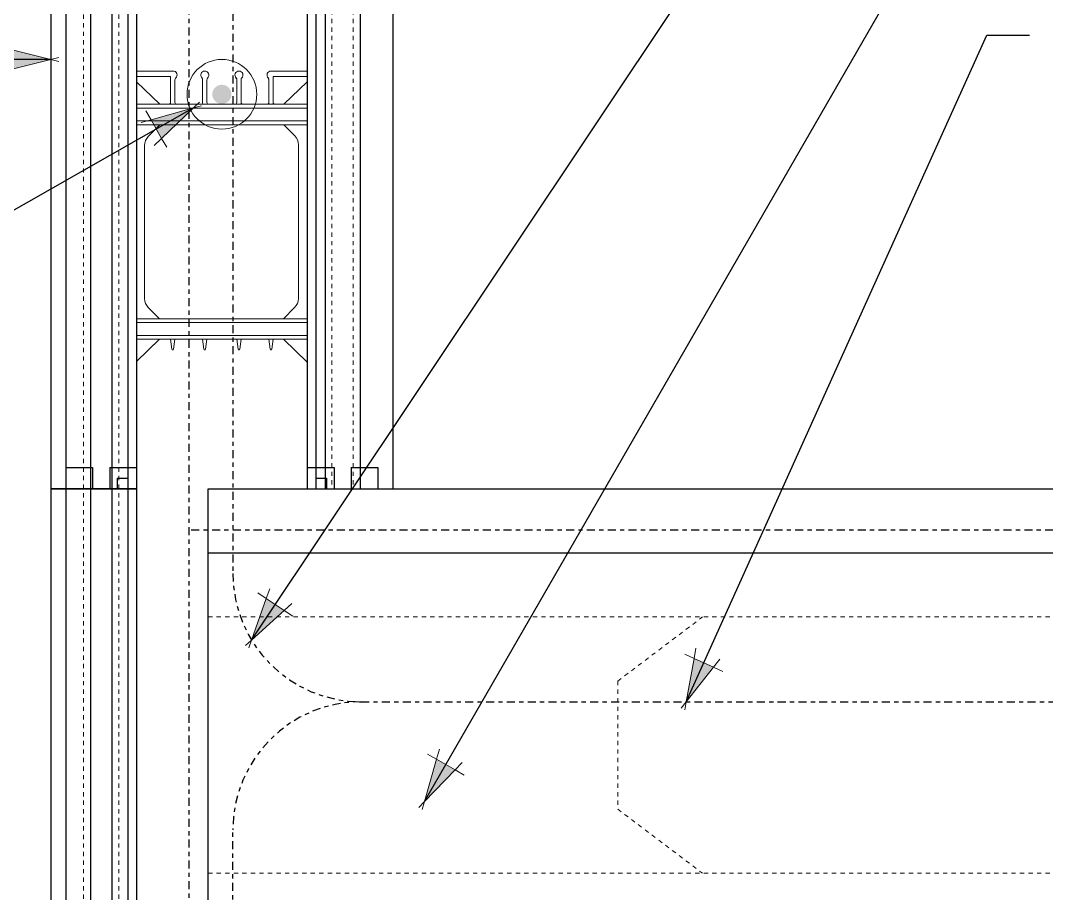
# Model space of a CAD drawing. Header units: inches. Extents: x -95.1 to -22.3, y 149.9 to 234.1.
# Drawn here: x -70.63 to -46.62, y 199.91 to 220.35 of the extents above; entities that cross this region are included whole.
import ezdxf

# ---------------------------------------------------------------- set-up
doc = ezdxf.new("R2010")
doc.units = ezdxf.units.IN
doc.header["$MEASUREMENT"] = 0
for name, pattern in [('CENTER', [2, 1.25, -0.25, 0.25, -0.25]), ('DASHED', [0.75, 0.5, -0.25]), ('DASHED2', [0.375, 0.25, -0.125]), ('HIDDEN', [0.375, 0.25, -0.125])]:
    doc.linetypes.add(name, pattern=pattern)
for name, color, linetype, lineweight in [('A2 Hatch', 8, 'Continuous', 9), ('DETAILS', 7, 'Continuous', 13), ('DIM', 3, 'Continuous', 13), ('REBAR', 2, 'CENTER', 30)]:
    doc.layers.add(name, color=color, linetype=linetype, lineweight=lineweight)
doc.styles.add('ARCTEXT', font='arctext.shx', dxfattribs={"width": 0.85})
doc.dimstyles.new('ARCTEXT1-4', dxfattribs={"dimtxt": 4, "dimasz": 2, "dimexe": 2, "dimexo": 2, "dimgap": 2, "dimtad": 1, "dimdec": 4, "dimzin": 3, "dimdsep": 46, "dimlunit": 4, "dimtxsty": 'ARCTEXT', "dimblk": 'ARCHTICK', "dimcen": 2, "dimaunit": 1, "dimadec": 0, "dimazin": 0, "dimtfac": 1, "dimtdec": 4, "dimtmove": 2, "dimatfit": 3, "dimldrblk": 'arrow', "dimfxl": 1, "dimtolj": 1, "dimtzin": 0, "dimarcsym": 0})

# ---------------------------------------------------------------- blocks, each defined once
blk = doc.blocks.new('_ArchTick')
at = {"color": 0, "linetype": 'ByBlock', "const_width": 0.15}
blk.add_lwpolyline([(-0.5, -0.5), (0.5, 0.5)], dxfattribs=at)
blk = doc.blocks.new('arrow')
at = {"layer": 'DIM'}
blk.add_hatch(color=253, dxfattribs=at).paths.add_polyline_path([(-2, 0.5), (-2, -0.5), (0, 0)])
at = {"layer": 'DIM', "lineweight": 9}
for points in [[(-2, 0.983), (-2, 0.5), (-2.469, 0.617)], [(0.374, 0.094), (0, 0)], [(0.374, -0.094), (0, 0)], [(-2, -0.983), (-2, -0.5), (-2.469, -0.617)]]:
    blk.add_lwpolyline(points, dxfattribs=at)
at = {"layer": 'DIM', "lineweight": 15}
blk.add_lwpolyline([(0, 0), (-2, -0.5), (-2, 0.5), (0, 0)], dxfattribs=at)

msp = doc.modelspace()

# ---------------------------------------------------------------- hatches: boundary and pattern name
at = {"layer": 'A2 Hatch', "ltscale": 0.15}
h = msp.add_hatch(color=256, dxfattribs=at)
edge = h.paths.add_edge_path()
edge.add_arc((-65.917, 218.619), 0.224, 0, 360)

# ---------------------------------------------------------------- linework, layer by layer
at = {"color": 1}
for p, q in [((-69.567, 221.885), (-69.567, 198.94)), ((-68.992, 221.885), (-68.992, 198.94)), ((-68.492, 221.885), (-68.492, 198.94)), ((-67.917, 221.885), (-67.917, 198.94)), ((-63.917, 221.885), (-63.917, 209.385)), ((-68.117, 221.635), (-68.117, 198.94)), ((-63.717, 221.635), (-63.717, 209.385)), ((-69.917, 221.385), (-69.917, 198.94)), ((-63.502, 221.385), (-63.502, 209.385)), ((-62.682, 221.385), (-62.682, 209.385)), ((-61.917, 221.385), (-61.917, 209.385)), ((-69.567, 209.885), (-68.942, 209.885)), ((-69.567, 209.885), (-68.942, 209.885)), ((-69.567, 209.885), (-68.942, 209.885)), ((-69.567, 209.885), (-68.942, 209.885)), ((-69.567, 209.885), (-68.942, 209.885)), ((-69.567, 209.885), (-68.942, 209.885)), ((-69.567, 209.885), (-68.942, 209.885)), ((-69.567, 209.885), (-68.942, 209.885)), ((-68.942, 209.885), (-68.942, 209.385)), ((-68.942, 209.885), (-68.942, 209.385)), ((-68.942, 209.885), (-68.942, 209.385)), ((-68.942, 209.885), (-68.942, 209.385)), ((-68.942, 209.885), (-68.942, 209.385)), ((-68.942, 209.885), (-68.942, 209.385)), ((-68.942, 209.885), (-68.942, 209.385)), ((-68.942, 209.885), (-68.942, 209.385)), ((-68.542, 209.885), (-68.542, 209.385)), ((-68.542, 209.885), (-67.917, 209.885)), ((-68.542, 209.885), (-68.542, 209.385)), ((-68.542, 209.885), (-67.917, 209.885)), ((-68.542, 209.885), (-68.542, 209.385)), ((-68.542, 209.885), (-67.917, 209.885)), ((-68.542, 209.885), (-68.542, 209.385)), ((-68.542, 209.885), (-67.917, 209.885)), ((-68.542, 209.885), (-68.542, 209.385)), ((-68.542, 209.885), (-67.917, 209.885)), ((-68.542, 209.885), (-68.542, 209.385)), ((-68.542, 209.885), (-67.917, 209.885)), ((-68.542, 209.885), (-68.542, 209.385)), ((-68.542, 209.885), (-67.917, 209.885)), ((-68.542, 209.885), (-68.542, 209.385)), ((-68.542, 209.885), (-67.917, 209.885)), ((-63.917, 209.885), (-63.292, 209.885)), ((-63.917, 209.885), (-63.292, 209.885)), ((-63.917, 209.885), (-63.292, 209.885)), ((-63.917, 209.885), (-63.292, 209.885)), ((-63.917, 209.885), (-63.292, 209.885)), ((-63.917, 209.885), (-63.292, 209.885)), ((-63.917, 209.885), (-63.292, 209.885)), ((-63.917, 209.885), (-63.292, 209.885)), ((-63.292, 209.885), (-63.292, 209.385)), ((-63.292, 209.885), (-63.292, 209.385)), ((-63.292, 209.885), (-63.292, 209.385)), ((-63.292, 209.885), (-63.292, 209.385)), ((-63.292, 209.885), (-63.292, 209.385)), ((-63.292, 209.885), (-63.292, 209.385)), ((-63.292, 209.885), (-63.292, 209.385)), ((-63.292, 209.885), (-63.292, 209.385)), ((-62.892, 209.885), (-62.892, 209.385)), ((-62.892, 209.885), (-62.267, 209.885)), ((-62.892, 209.885), (-62.892, 209.385)), ((-62.892, 209.885), (-62.267, 209.885)), ((-62.892, 209.885), (-62.892, 209.385)), ((-62.892, 209.885), (-62.267, 209.885)), ((-62.892, 209.885), (-62.892, 209.385)), ((-62.892, 209.885), (-62.267, 209.885)), ((-62.892, 209.885), (-62.892, 209.385)), ((-62.892, 209.885), (-62.267, 209.885)), ((-62.892, 209.885), (-62.892, 209.385)), ((-62.892, 209.885), (-62.267, 209.885)), ((-62.892, 209.885), (-62.892, 209.385)), ((-62.892, 209.885), (-62.267, 209.885)), ((-62.892, 209.885), (-62.892, 209.385)), ((-62.892, 209.885), (-62.267, 209.885)), ((-62.267, 209.885), (-62.267, 209.385)), ((-62.267, 209.885), (-62.267, 209.385)), ((-62.267, 209.885), (-62.267, 209.385)), ((-62.267, 209.885), (-62.267, 209.385)), ((-62.267, 209.885), (-62.267, 209.385)), ((-62.267, 209.885), (-62.267, 209.385)), ((-62.267, 209.885), (-62.267, 209.385)), ((-62.267, 209.885), (-62.267, 209.385)), ((-68.367, 209.635), (-68.367, 209.385)), ((-68.367, 209.635), (-68.117, 209.635)), ((-68.367, 209.635), (-68.367, 209.385)), ((-68.367, 209.635), (-68.117, 209.635)), ((-68.367, 209.635), (-68.367, 209.385)), ((-68.367, 209.635), (-68.117, 209.635)), ((-68.367, 209.635), (-68.367, 209.385)), ((-68.367, 209.635), (-68.117, 209.635)), ((-68.367, 209.635), (-68.367, 209.385)), ((-68.367, 209.635), (-68.117, 209.635)), ((-68.367, 209.635), (-68.367, 209.385)), ((-68.367, 209.635), (-68.117, 209.635)), ((-68.367, 209.635), (-68.367, 209.385)), ((-68.367, 209.635), (-68.117, 209.635)), ((-68.367, 209.635), (-68.367, 209.385)), ((-68.367, 209.635), (-68.117, 209.635)), ((-63.717, 209.635), (-63.467, 209.635)), ((-63.717, 209.635), (-63.467, 209.635)), ((-63.717, 209.635), (-63.467, 209.635)), ((-63.717, 209.635), (-63.467, 209.635)), ((-63.717, 209.635), (-63.467, 209.635)), ((-63.717, 209.635), (-63.467, 209.635)), ((-63.717, 209.635), (-63.467, 209.635)), ((-63.717, 209.635), (-63.467, 209.635)), ((-63.467, 209.635), (-63.467, 209.385)), ((-63.467, 209.635), (-63.467, 209.385)), ((-63.467, 209.635), (-63.467, 209.385)), ((-63.467, 209.635), (-63.467, 209.385)), ((-63.467, 209.635), (-63.467, 209.385)), ((-63.467, 209.635), (-63.467, 209.385)), ((-63.467, 209.635), (-63.467, 209.385)), ((-63.467, 209.635), (-63.467, 209.385)), ((-69.917, 209.385), (-67.917, 209.385)), ((-69.917, 209.385), (-68.367, 209.385)), ((-69.917, 209.385), (-67.917, 209.385)), ((-69.917, 209.385), (-67.917, 209.385)), ((-69.917, 209.385), (-68.367, 209.385)), ((-69.917, 209.385), (-67.917, 209.385)), ((-69.917, 209.385), (-67.917, 209.385)), ((-69.917, 209.385), (-67.917, 209.385)), ((-69.917, 209.385), (-68.367, 209.385)), ((-69.917, 209.385), (-67.917, 209.385)), ((-69.917, 209.385), (-67.917, 209.385)), ((-69.917, 209.385), (-68.367, 209.385)), ((-69.917, 209.385), (-67.917, 209.385)), ((-69.917, 209.385), (-67.917, 209.385)), ((-69.917, 209.385), (-67.917, 209.385)), ((-69.917, 209.385), (-68.367, 209.385)), ((-69.917, 209.385), (-67.917, 209.385)), ((-69.917, 209.385), (-67.917, 209.385)), ((-69.917, 209.385), (-68.367, 209.385)), ((-69.917, 209.385), (-67.917, 209.385)), ((-69.917, 209.385), (-67.917, 209.385)), ((-69.917, 209.385), (-67.917, 209.385)), ((-69.917, 209.385), (-68.367, 209.385)), ((-69.917, 209.385), (-67.917, 209.385)), ((-69.917, 209.385), (-67.917, 209.385)), ((-69.917, 209.385), (-68.367, 209.385)), ((-69.917, 209.385), (-67.917, 209.385)), ((-69.917, 209.385), (-67.917, 209.385)), ((-68.492, 209.385), (-68.992, 209.385)), ((-68.492, 209.385), (-68.992, 209.385)), ((-68.492, 209.385), (-68.992, 209.385)), ((-68.492, 209.385), (-68.992, 209.385)), ((-68.492, 209.385), (-68.992, 209.385)), ((-68.492, 209.385), (-68.992, 209.385)), ((-68.492, 209.385), (-68.992, 209.385)), ((-68.492, 209.385), (-68.992, 209.385)), ((-68.117, 209.385), (-67.896, 209.385)), ((-68.117, 209.385), (-67.896, 209.385)), ((-68.117, 209.385), (-67.896, 209.385)), ((-68.117, 209.385), (-67.896, 209.385)), ((-68.117, 209.385), (-67.896, 209.385)), ((-68.117, 209.385), (-67.896, 209.385)), ((-68.117, 209.385), (-67.896, 209.385)), ((-68.117, 209.385), (-67.896, 209.385)), ((-63.917, 209.385), (-61.917, 209.385)), ((-63.917, 209.385), (-63.717, 209.385)), ((-63.917, 209.385), (-61.917, 209.385)), ((-63.917, 209.385), (-61.917, 209.385)), ((-63.917, 209.385), (-63.717, 209.385)), ((-63.917, 209.385), (-61.917, 209.385)), ((-63.917, 209.385), (-61.917, 209.385)), ((-63.917, 209.385), (-61.917, 209.385)), ((-63.917, 209.385), (-63.717, 209.385)), ((-63.917, 209.385), (-61.917, 209.385)), ((-63.917, 209.385), (-61.917, 209.385)), ((-63.917, 209.385), (-63.717, 209.385)), ((-63.917, 209.385), (-61.917, 209.385)), ((-63.917, 209.385), (-61.917, 209.385)), ((-63.917, 209.385), (-61.917, 209.385)), ((-63.917, 209.385), (-63.717, 209.385)), ((-63.917, 209.385), (-61.917, 209.385)), ((-63.917, 209.385), (-61.917, 209.385)), ((-63.917, 209.385), (-63.717, 209.385)), ((-63.917, 209.385), (-61.917, 209.385)), ((-63.917, 209.385), (-61.917, 209.385)), ((-63.917, 209.385), (-61.917, 209.385)), ((-63.917, 209.385), (-63.717, 209.385)), ((-63.917, 209.385), (-61.917, 209.385)), ((-63.917, 209.385), (-61.917, 209.385)), ((-63.917, 209.385), (-63.717, 209.385)), ((-63.917, 209.385), (-61.917, 209.385)), ((-63.917, 209.385), (-61.917, 209.385)), ((-63.502, 209.385), (-61.917, 209.385)), ((-63.502, 209.385), (-61.917, 209.385)), ((-63.502, 209.385), (-61.917, 209.385)), ((-63.502, 209.385), (-61.917, 209.385)), ((-63.502, 209.385), (-61.917, 209.385)), ((-63.502, 209.385), (-61.917, 209.385)), ((-63.502, 209.385), (-61.917, 209.385)), ((-63.502, 209.385), (-61.917, 209.385))]:
    msp.add_line(p, q, dxfattribs=at)
at = {"color": 1, "linetype": 'HIDDEN', "ltscale": 0.02}
for p, q in [((-69.567, 209.885), (-68.942, 209.885)), ((-69.567, 209.885), (-68.942, 209.885)), ((-69.567, 209.885), (-68.942, 209.885)), ((-69.567, 209.885), (-68.942, 209.885)), ((-69.567, 209.885), (-68.942, 209.885)), ((-69.567, 209.885), (-68.942, 209.885)), ((-69.567, 209.885), (-68.942, 209.885)), ((-69.567, 209.885), (-68.942, 209.885)), ((-69.567, 209.885), (-68.942, 209.885)), ((-69.567, 209.885), (-68.942, 209.885)), ((-69.567, 209.885), (-68.942, 209.885)), ((-69.567, 209.885), (-68.942, 209.885)), ((-69.567, 209.885), (-68.942, 209.885)), ((-69.567, 209.885), (-68.942, 209.885)), ((-69.567, 209.885), (-68.942, 209.885)), ((-69.567, 209.885), (-68.942, 209.885)), ((-69.567, 209.885), (-68.942, 209.885)), ((-69.567, 209.885), (-68.942, 209.885)), ((-69.567, 209.885), (-68.942, 209.885)), ((-69.567, 209.885), (-68.942, 209.885)), ((-68.942, 209.885), (-68.942, 209.385)), ((-68.942, 209.885), (-68.942, 209.385)), ((-68.942, 209.885), (-68.942, 209.385)), ((-68.942, 209.885), (-68.942, 209.385)), ((-68.942, 209.885), (-68.942, 209.385)), ((-68.942, 209.885), (-68.942, 209.385)), ((-68.942, 209.885), (-68.942, 209.385)), ((-68.942, 209.885), (-68.942, 209.385)), ((-68.942, 209.885), (-68.942, 209.385)), ((-68.942, 209.885), (-68.942, 209.385)), ((-68.942, 209.885), (-68.942, 209.385)), ((-68.942, 209.885), (-68.942, 209.385)), ((-68.942, 209.885), (-68.942, 209.385)), ((-68.942, 209.885), (-68.942, 209.385)), ((-68.942, 209.885), (-68.942, 209.385)), ((-68.942, 209.885), (-68.942, 209.385)), ((-68.942, 209.885), (-68.942, 209.385)), ((-68.942, 209.885), (-68.942, 209.385)), ((-68.942, 209.885), (-68.942, 209.385)), ((-68.942, 209.885), (-68.942, 209.385)), ((-68.542, 209.885), (-68.542, 209.385)), ((-68.542, 209.885), (-67.917, 209.885)), ((-68.542, 209.885), (-68.542, 209.385)), ((-68.542, 209.885), (-67.917, 209.885)), ((-68.542, 209.885), (-68.542, 209.385)), ((-68.542, 209.885), (-67.917, 209.885)), ((-68.542, 209.885), (-68.542, 209.385)), ((-68.542, 209.885), (-67.917, 209.885)), ((-68.542, 209.885), (-68.542, 209.385)), ((-68.542, 209.885), (-67.917, 209.885)), ((-68.542, 209.885), (-68.542, 209.385)), ((-68.542, 209.885), (-67.917, 209.885)), ((-68.542, 209.885), (-68.542, 209.385)), ((-68.542, 209.885), (-67.917, 209.885)), ((-68.542, 209.885), (-68.542, 209.385)), ((-68.542, 209.885), (-67.917, 209.885)), ((-68.542, 209.885), (-68.542, 209.385)), ((-68.542, 209.885), (-67.917, 209.885)), ((-68.542, 209.885), (-68.542, 209.385)), ((-68.542, 209.885), (-67.917, 209.885)), ((-68.542, 209.885), (-68.542, 209.385)), ((-68.542, 209.885), (-67.917, 209.885)), ((-68.542, 209.885), (-68.542, 209.385)), ((-68.542, 209.885), (-67.917, 209.885)), ((-68.542, 209.885), (-68.542, 209.385)), ((-68.542, 209.885), (-67.917, 209.885)), ((-68.542, 209.885), (-68.542, 209.385)), ((-68.542, 209.885), (-67.917, 209.885)), ((-68.542, 209.885), (-68.542, 209.385)), ((-68.542, 209.885), (-67.917, 209.885)), ((-68.542, 209.885), (-68.542, 209.385)), ((-68.542, 209.885), (-67.917, 209.885)), ((-68.542, 209.885), (-68.542, 209.385)), ((-68.542, 209.885), (-67.917, 209.885)), ((-68.542, 209.885), (-68.542, 209.385)), ((-68.542, 209.885), (-67.917, 209.885)), ((-68.542, 209.885), (-68.542, 209.385)), ((-68.542, 209.885), (-67.917, 209.885)), ((-68.542, 209.885), (-68.542, 209.385)), ((-68.542, 209.885), (-67.917, 209.885)), ((-63.917, 209.885), (-63.292, 209.885)), ((-63.917, 209.885), (-63.292, 209.885)), ((-63.917, 209.885), (-63.292, 209.885)), ((-63.917, 209.885), (-63.292, 209.885)), ((-63.917, 209.885), (-63.292, 209.885)), ((-63.917, 209.885), (-63.292, 209.885)), ((-63.917, 209.885), (-63.292, 209.885)), ((-63.917, 209.885), (-63.292, 209.885)), ((-63.917, 209.885), (-63.292, 209.885)), ((-63.917, 209.885), (-63.292, 209.885)), ((-63.917, 209.885), (-63.292, 209.885)), ((-63.917, 209.885), (-63.292, 209.885)), ((-63.917, 209.885), (-63.292, 209.885)), ((-63.917, 209.885), (-63.292, 209.885)), ((-63.917, 209.885), (-63.292, 209.885)), ((-63.917, 209.885), (-63.292, 209.885)), ((-63.917, 209.885), (-63.292, 209.885)), ((-63.917, 209.885), (-63.292, 209.885)), ((-63.917, 209.885), (-63.292, 209.885)), ((-63.917, 209.885), (-63.292, 209.885)), ((-63.292, 209.885), (-63.292, 209.385)), ((-63.292, 209.885), (-63.292, 209.385)), ((-63.292, 209.885), (-63.292, 209.385)), ((-63.292, 209.885), (-63.292, 209.385)), ((-63.292, 209.885), (-63.292, 209.385)), ((-63.292, 209.885), (-63.292, 209.385)), ((-63.292, 209.885), (-63.292, 209.385)), ((-63.292, 209.885), (-63.292, 209.385)), ((-63.292, 209.885), (-63.292, 209.385)), ((-63.292, 209.885), (-63.292, 209.385)), ((-63.292, 209.885), (-63.292, 209.385)), ((-63.292, 209.885), (-63.292, 209.385)), ((-63.292, 209.885), (-63.292, 209.385)), ((-63.292, 209.885), (-63.292, 209.385)), ((-63.292, 209.885), (-63.292, 209.385)), ((-63.292, 209.885), (-63.292, 209.385)), ((-63.292, 209.885), (-63.292, 209.385)), ((-63.292, 209.885), (-63.292, 209.385)), ((-63.292, 209.885), (-63.292, 209.385)), ((-63.292, 209.885), (-63.292, 209.385)), ((-62.892, 209.885), (-62.892, 209.385)), ((-62.892, 209.885), (-62.267, 209.885)), ((-62.892, 209.885), (-62.892, 209.385)), ((-62.892, 209.885), (-62.267, 209.885)), ((-62.892, 209.885), (-62.892, 209.385)), ((-62.892, 209.885), (-62.267, 209.885)), ((-62.892, 209.885), (-62.892, 209.385)), ((-62.892, 209.885), (-62.267, 209.885)), ((-62.892, 209.885), (-62.892, 209.385)), ((-62.892, 209.885), (-62.267, 209.885)), ((-62.892, 209.885), (-62.892, 209.385)), ((-62.892, 209.885), (-62.267, 209.885)), ((-62.892, 209.885), (-62.892, 209.385)), ((-62.892, 209.885), (-62.267, 209.885)), ((-62.892, 209.885), (-62.892, 209.385)), ((-62.892, 209.885), (-62.267, 209.885)), ((-62.892, 209.885), (-62.892, 209.385)), ((-62.892, 209.885), (-62.267, 209.885)), ((-62.892, 209.885), (-62.892, 209.385)), ((-62.892, 209.885), (-62.267, 209.885)), ((-62.892, 209.885), (-62.892, 209.385)), ((-62.892, 209.885), (-62.267, 209.885)), ((-62.892, 209.885), (-62.892, 209.385)), ((-62.892, 209.885), (-62.267, 209.885)), ((-62.892, 209.885), (-62.892, 209.385)), ((-62.892, 209.885), (-62.267, 209.885)), ((-62.892, 209.885), (-62.892, 209.385)), ((-62.892, 209.885), (-62.267, 209.885)), ((-62.892, 209.885), (-62.892, 209.385)), ((-62.892, 209.885), (-62.267, 209.885)), ((-62.892, 209.885), (-62.892, 209.385)), ((-62.892, 209.885), (-62.267, 209.885)), ((-62.892, 209.885), (-62.892, 209.385)), ((-62.892, 209.885), (-62.267, 209.885)), ((-62.892, 209.885), (-62.892, 209.385)), ((-62.892, 209.885), (-62.267, 209.885)), ((-62.892, 209.885), (-62.892, 209.385)), ((-62.892, 209.885), (-62.267, 209.885)), ((-62.892, 209.885), (-62.892, 209.385)), ((-62.892, 209.885), (-62.267, 209.885)), ((-62.267, 209.885), (-62.267, 209.385)), ((-62.267, 209.885), (-62.267, 209.385)), ((-62.267, 209.885), (-62.267, 209.385)), ((-62.267, 209.885), (-62.267, 209.385)), ((-62.267, 209.885), (-62.267, 209.385)), ((-62.267, 209.885), (-62.267, 209.385)), ((-62.267, 209.885), (-62.267, 209.385)), ((-62.267, 209.885), (-62.267, 209.385)), ((-62.267, 209.885), (-62.267, 209.385)), ((-62.267, 209.885), (-62.267, 209.385)), ((-62.267, 209.885), (-62.267, 209.385)), ((-62.267, 209.885), (-62.267, 209.385)), ((-62.267, 209.885), (-62.267, 209.385)), ((-62.267, 209.885), (-62.267, 209.385)), ((-62.267, 209.885), (-62.267, 209.385)), ((-62.267, 209.885), (-62.267, 209.385)), ((-62.267, 209.885), (-62.267, 209.385)), ((-62.267, 209.885), (-62.267, 209.385)), ((-62.267, 209.885), (-62.267, 209.385)), ((-62.267, 209.885), (-62.267, 209.385)), ((-63.717, 209.635), (-63.467, 209.635)), ((-63.717, 209.635), (-63.467, 209.635)), ((-63.717, 209.635), (-63.467, 209.635)), ((-63.717, 209.635), (-63.467, 209.635)), ((-63.717, 209.635), (-63.467, 209.635)), ((-63.717, 209.635), (-63.467, 209.635)), ((-63.717, 209.635), (-63.467, 209.635)), ((-63.717, 209.635), (-63.467, 209.635)), ((-63.717, 209.635), (-63.467, 209.635)), ((-63.717, 209.635), (-63.467, 209.635)), ((-63.717, 209.635), (-63.467, 209.635)), ((-63.717, 209.635), (-63.467, 209.635)), ((-63.717, 209.635), (-63.467, 209.635)), ((-63.717, 209.635), (-63.467, 209.635)), ((-63.717, 209.635), (-63.467, 209.635)), ((-63.717, 209.635), (-63.467, 209.635)), ((-63.717, 209.635), (-63.467, 209.635)), ((-63.717, 209.635), (-63.467, 209.635)), ((-63.717, 209.635), (-63.467, 209.635)), ((-63.717, 209.635), (-63.467, 209.635)), ((-63.467, 209.635), (-63.467, 209.385)), ((-63.467, 209.635), (-63.467, 209.385)), ((-63.467, 209.635), (-63.467, 209.385)), ((-63.467, 209.635), (-63.467, 209.385)), ((-63.467, 209.635), (-63.467, 209.385)), ((-63.467, 209.635), (-63.467, 209.385)), ((-63.467, 209.635), (-63.467, 209.385)), ((-63.467, 209.635), (-63.467, 209.385)), ((-63.467, 209.635), (-63.467, 209.385)), ((-63.467, 209.635), (-63.467, 209.385)), ((-63.467, 209.635), (-63.467, 209.385)), ((-63.467, 209.635), (-63.467, 209.385)), ((-63.467, 209.635), (-63.467, 209.385)), ((-63.467, 209.635), (-63.467, 209.385)), ((-63.467, 209.635), (-63.467, 209.385)), ((-63.467, 209.635), (-63.467, 209.385)), ((-63.467, 209.635), (-63.467, 209.385)), ((-63.467, 209.635), (-63.467, 209.385)), ((-63.467, 209.635), (-63.467, 209.385)), ((-63.467, 209.635), (-63.467, 209.385))]:
    msp.add_line(p, q, dxfattribs=at)
at = {"ltscale": 0.15}
for p, q in [((-67.917, 209.385), (-69.917, 209.385)), ((-67.917, 209.385), (-69.917, 209.385)), ((-67.917, 209.385), (-69.917, 209.385)), ((-67.917, 209.385), (-69.917, 209.385)), ((-67.917, 209.385), (-69.917, 209.385)), ((-67.917, 209.385), (-69.917, 209.385)), ((-67.917, 209.385), (-69.917, 209.385)), ((-67.917, 209.385), (-69.917, 209.385)), ((-68.942, 209.385), (-68.542, 209.385)), ((-68.942, 209.385), (-68.542, 209.385)), ((-68.942, 209.385), (-68.542, 209.385)), ((-68.942, 209.385), (-68.542, 209.385)), ((-68.942, 209.385), (-68.542, 209.385)), ((-68.942, 209.385), (-68.542, 209.385)), ((-68.942, 209.385), (-68.542, 209.385)), ((-68.942, 209.385), (-68.542, 209.385)), ((-66.239, 209.385), (-25.022, 209.385)), ((-66.239, 198.885), (-66.239, 209.385)), ((-63.917, 209.385), (-61.917, 209.385)), ((-63.917, 209.385), (-61.917, 209.385)), ((-63.917, 209.385), (-61.917, 209.385)), ((-63.917, 209.385), (-61.917, 209.385)), ((-63.917, 209.385), (-61.917, 209.385)), ((-63.917, 209.385), (-61.917, 209.385)), ((-63.917, 209.385), (-61.917, 209.385)), ((-63.917, 209.385), (-61.917, 209.385)), ((-66.239, 207.885), (-25.762, 207.885))]:
    msp.add_line(p, q, dxfattribs=at)
at = {"layer": 'A2 Hatch', "linetype": 'DASHED2', "ltscale": 0.15}
for p, q in [((-69.152, 221.885), (-69.152, 198.94)), ((-68.332, 221.885), (-68.332, 198.94)), ((-63.342, 221.385), (-63.342, 209.385)), ((-62.842, 221.385), (-62.842, 209.385))]:
    msp.add_line(p, q, dxfattribs=at)
at = {"layer": 'A2 Hatch', "linetype": 'DASHED', "ltscale": 0.2}
for p, q in [((-66.239, 206.385), (-26.502, 206.385)), ((-56.651, 204.885), (-54.666, 206.385)), ((-56.651, 204.885), (-56.651, 201.885)), ((-56.651, 201.885), (-54.666, 200.385)), ((-66.239, 200.385), (-29.463, 200.385))]:
    msp.add_line(p, q, dxfattribs=at)
at = {"layer": 'A2 Hatch', "ltscale": 0.15}
msp.add_circle((-65.917, 218.619), 0.816, dxfattribs=at)
at = {"layer": 'DETAILS', "color": 6, "lineweight": 20}
for p, q in [((-67.049, 219.164), (-67.917, 219.164)), ((-67.117, 219.039), (-67.917, 219.039)), ((-67.117, 218.435), (-67.117, 219.039)), ((-64.767, 219.164), (-63.917, 219.164)), ((-64.717, 218.435), (-64.717, 219.039)), ((-64.717, 219.039), (-63.917, 219.039)), ((-67.367, 218.385), (-67.917, 218.915)), ((-67.017, 218.435), (-67.017, 218.953)), ((-66.367, 218.435), (-66.367, 218.953)), ((-66.267, 218.435), (-66.267, 218.953)), ((-65.567, 218.435), (-65.567, 218.953)), ((-65.467, 218.435), (-65.467, 218.953)), ((-64.817, 218.435), (-64.817, 218.953)), ((-64.467, 218.385), (-63.917, 218.915)), ((-67.917, 218.385), (-67.367, 218.385)), ((-67.167, 218.385), (-67.917, 218.385)), ((-67.917, 218.385), (-63.917, 218.385)), ((-63.917, 218.295), (-67.917, 218.295)), ((-67.167, 218.385), (-66.967, 218.385)), ((-66.417, 218.385), (-66.967, 218.385)), ((-66.417, 218.385), (-66.217, 218.385)), ((-65.617, 218.385), (-66.217, 218.385)), ((-65.617, 218.385), (-65.417, 218.385)), ((-64.867, 218.385), (-65.417, 218.385)), ((-64.867, 218.385), (-64.667, 218.385)), ((-64.667, 218.385), (-64.467, 218.385)), ((-63.917, 217.995), (-67.917, 217.995)), ((-63.917, 217.905), (-67.917, 217.905)), ((-67.367, 217.905), (-67.64, 217.632)), ((-64.467, 217.905), (-64.215, 217.652)), ((-67.727, 213.839), (-67.727, 217.42)), ((-64.127, 213.839), (-64.127, 217.44)), ((-67.377, 213.365), (-67.64, 213.627)), ((-64.477, 213.365), (-64.215, 213.627)), ((-63.917, 213.365), (-67.917, 213.365)), ((-63.917, 213.275), (-67.917, 213.275)), ((-67.727, 213.365), (-67.377, 213.365)), ((-67.117, 213.365), (-67.017, 213.365)), ((-63.917, 212.975), (-67.917, 212.975)), ((-63.917, 212.885), (-67.917, 212.885)), ((-67.377, 212.885), (-67.917, 212.364)), ((-67.087, 212.651), (-67.117, 212.885)), ((-67.048, 212.651), (-67.017, 212.885)), ((-66.337, 212.651), (-66.367, 212.885)), ((-66.298, 212.651), (-66.267, 212.885)), ((-65.537, 212.651), (-65.567, 212.885)), ((-65.498, 212.651), (-65.467, 212.885)), ((-64.787, 212.651), (-64.817, 212.885)), ((-64.748, 212.651), (-64.717, 212.885)), ((-64.477, 212.885), (-63.917, 212.35))]:
    msp.add_line(p, q, dxfattribs=at)
for centre, radius, start, end in [((-67.055, 219.073), 0.0912, 307.4863, 93.4766), ((-66.956, 218.957), 0.0619, 134.9903, 183.9263), ((-66.317, 219.07), 0.0936, 311.7279, 228.2721), ((-66.467, 218.953), 0.1, 0, 28.6972), ((-66.167, 218.953), 0.1, 151.3028, 180), ((-65.517, 219.07), 0.0936, 311.7279, 228.2721), ((-65.667, 218.953), 0.1, 0, 28.6972), ((-65.367, 218.953), 0.1, 151.3028, 180), ((-64.767, 219.07), 0.0936, 90, 228.272), ((-64.93, 218.949), 0.112, 1.5997, 27.0975), ((-67.167, 218.435), 0.05, 270, 0), ((-66.967, 218.435), 0.05, 180, 270), ((-66.417, 218.435), 0.05, 270, 0), ((-66.217, 218.435), 0.05, 180, 270), ((-65.617, 218.435), 0.05, 270, 0), ((-65.417, 218.435), 0.05, 180, 270), ((-64.867, 218.435), 0.05, 270, 0), ((-64.667, 218.435), 0.05, 180, 270), ((-67.427, 217.42), 0.3, 135, 180), ((-64.427, 217.44), 0.3, 0, 45), ((-67.427, 213.839), 0.3, 180, 225), ((-64.427, 213.839), 0.3, 315, 0), ((-67.067, 212.655), 0.02, 191.3099, 348.6901), ((-66.317, 212.655), 0.02, 191.3099, 348.6901), ((-65.517, 212.655), 0.02, 191.3099, 348.6901), ((-64.767, 212.655), 0.02, 191.3099, 348.6901)]:
    msp.add_arc(centre, radius, start, end, dxfattribs=at)
at = {"layer": 'REBAR', "ltscale": 0.15}
for p, q in [((-66.689, 232.373), (-66.689, 176.442)), ((-65.659, 225.4), (-65.659, 207.4)), ((-25.498, 208.42), (-66.689, 208.42)), ((-62.659, 204.4), (-44.754, 204.4)), ((-62.659, 204.4), (-44.754, 204.4)), ((-65.659, 183.4), (-65.659, 201.4))]:
    msp.add_line(p, q, dxfattribs=at)
for centre, start, end in [((-62.659, 207.4), 180, 270), ((-62.659, 201.4), 90, 180)]:
    msp.add_arc(centre, 3, start, end, dxfattribs=at)

# ---------------------------------------------------------------- leaders
at = {"layer": 'DIM'}
for points in [[(-65.224, 205.843), (-48.014, 231.624), (-47.014, 231.624)], [(-61.175, 202.063), (-48.014, 224.893), (-47.014, 224.893)], [(-55.048, 204.4), (-48.014, 220.005), (-47.014, 220.005)], [(-69.917, 219.432), (-78.402, 219.432), (-83.408, 219.433)], [(-66.583, 218.3), (-82.408, 209.297), (-83.408, 209.297)]]:
    msp.add_leader(points, dimstyle='ARCTEXT1-4', override={"dimasz": 0.5, "dimtad": 0}, dxfattribs=at)

doc.saveas('drawing.dxf')
